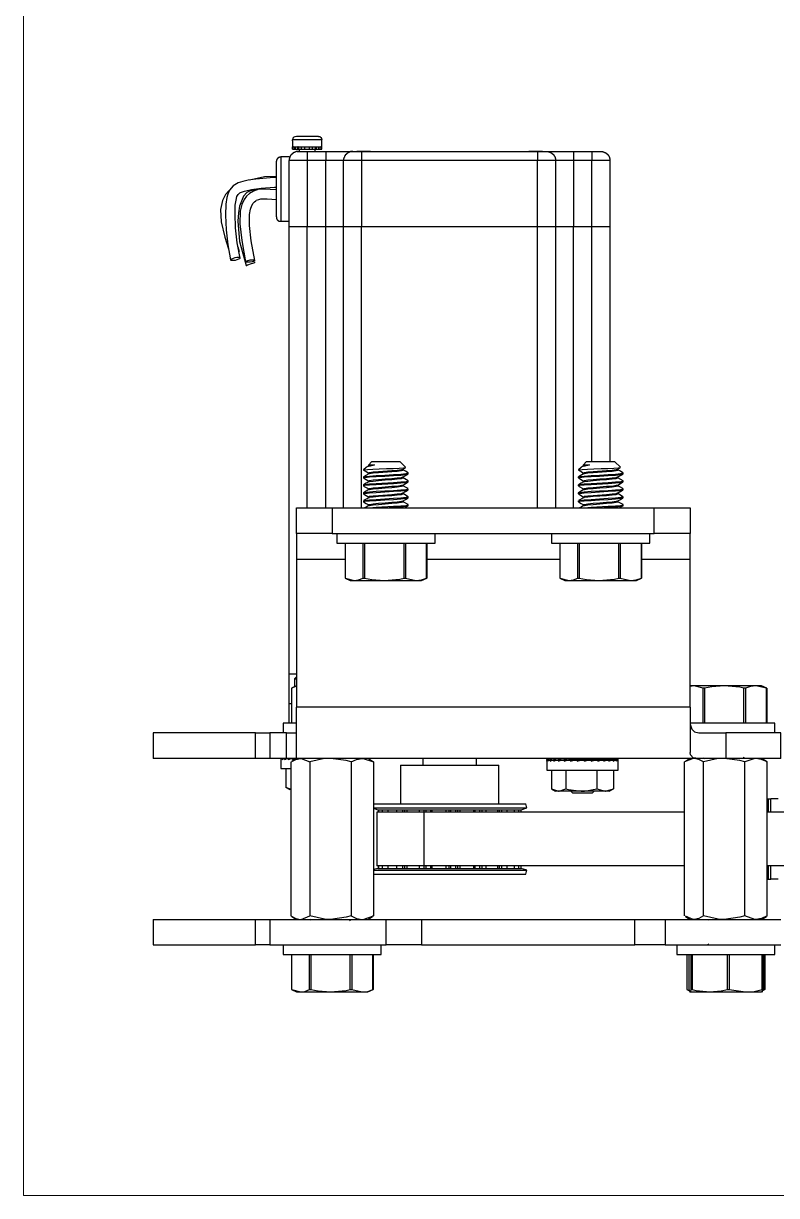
# Model space of a CAD drawing. Header units: inches. Extents: x 0 to 11, y 0.3 to 17.
# Drawn here: x 0.308 to 2.938, y 0.329 to 4.425 of the extents above; entities that cross this region are included whole.
import ezdxf

# ---------------------------------------------------------------- set-up
doc = ezdxf.new("R2010")
doc.units = ezdxf.units.IN
doc.header["$MEASUREMENT"] = 0
doc.layers.add('Layer 1', color=7, linetype='Continuous')

msp = doc.modelspace()

# ---------------------------------------------------------------- linework, layer by layer
at = {"layer": 'Layer 1', "color": 7, "lineweight": 18, "true_color": 0xffffff}
for points in [[(0.3075, 16.6292), (0.3075, 0.3292)], [(0.3075, 0.3292), (10.6075, 0.3292)]]:
    msp.add_lwpolyline(points, dxfattribs=at)
at = {"layer": 'Layer 1', "color": 7, "lineweight": 25, "true_color": 0xffffff}
for points in [[(1.2475, 4.0183), (1.2475, 4.0183), (1.2492, 4.0225), (1.25, 4.025), (1.2525, 4.0283), (1.2567, 4.03), (1.2608, 4.0308)], [(1.3492, 4.0183), (1.2475, 4.0183)], [(1.2475, 4.015), (1.2475, 4.0183)], [(1.2475, 4.015), (1.2475, 3.9933)], [(1.2608, 4.0308), (1.3367, 4.0308), (1.3383, 4.03), (1.3425, 4.0292), (1.3458, 4.0258), (1.3483, 4.0225), (1.3492, 4.0183)], [(1.3492, 4.015), (1.3492, 4.0183)], [(1.3492, 4.015), (1.35, 4.015)], [(1.35, 3.9933), (1.35, 4.015)], [(1.2675, 3.9775), (1.2667, 3.9767), (1.26, 3.9767), (1.26, 3.9758), (1.2575, 3.9758), (1.2567, 3.975), (1.255, 3.975), (1.255, 3.9742), (1.2533, 3.9742), (1.2525, 3.9733), (1.2517, 3.9733), (1.2508, 3.9725), (1.25, 3.9725), (1.25, 3.9717), (1.2492, 3.9717), (1.2483, 3.9708), (1.2475, 3.9708), (1.2475, 3.97), (1.2467, 3.97), (1.2467, 3.9692), (1.2458, 3.9692), (1.2458, 3.9683), (1.245, 3.9683), (1.245, 3.9675), (1.2442, 3.9675), (1.2442, 3.9667), (1.2433, 3.9667), (1.2433, 3.9658), (1.2425, 3.9658), (1.2425, 3.965), (1.2417, 3.965), (1.2417, 3.9642), (1.2408, 3.9633), (1.2408, 3.9625), (1.24, 3.9625), (1.24, 3.9617), (1.2392, 3.9608), (1.2392, 3.96), (1.2383, 3.9592), (1.2383, 3.9575), (1.2375, 3.9575), (1.2375, 3.9558), (1.2367, 3.955), (1.2367, 3.9525), (1.2358, 3.9525), (1.2358, 3.9458)], [(1.2467, 3.985), (1.2467, 3.9933), (1.25, 3.9933)], [(1.2467, 3.985), (1.25, 3.985)], [(1.2658, 3.9775), (1.2625, 3.9775), (1.2525, 3.9742), (1.2483, 3.9717)], [(1.2508, 3.9933), (1.25, 3.9933)], [(1.25, 3.985), (1.25, 3.9933)], [(1.25, 3.985), (1.2558, 3.985)], [(1.2508, 3.9933), (1.2575, 3.9933)], [(1.2558, 3.985), (1.2558, 3.9933)], [(1.2558, 3.985), (1.2575, 3.985)], [(1.2575, 3.985), (1.2575, 3.9933), (1.2658, 3.9933)], [(1.2575, 3.985), (1.2658, 3.985)], [(1.2633, 3.9775), (1.2667, 3.9775)], [(1.2667, 3.9933), (1.2658, 3.9933)], [(1.2658, 3.985), (1.2658, 3.9933)], [(1.2658, 3.985), (1.2692, 3.985)], [(1.2667, 3.9933), (1.28, 3.9933)], [(1.2675, 3.9775), (1.2983, 3.9775)], [(1.2692, 3.985), (1.2692, 3.9933)], [(1.2692, 3.985), (1.2792, 3.985)], [(1.2708, 3.985), (1.2708, 3.9775)], [(1.2792, 3.985), (1.2792, 3.9933), (1.2908, 3.9933)], [(1.2792, 3.985), (1.2908, 3.985)], [(1.2908, 3.985), (1.2908, 3.9933), (1.3067, 3.9933)], [(1.2908, 3.985), (1.3067, 3.985)], [(1.2983, 3.9775), (1.3633, 3.9775)], [(1.2983, 3.9775), (1.2983, 3.9458)], [(1.3067, 3.985), (1.3067, 3.9933), (1.3175, 3.9933)], [(1.3067, 3.985), (1.3175, 3.985)], [(1.3167, 3.9933), (1.3308, 3.9933)], [(1.3175, 3.985), (1.3175, 3.9933)], [(1.3175, 3.985), (1.3275, 3.985)], [(1.3267, 3.9775), (1.3267, 3.985)], [(1.3275, 3.985), (1.3275, 3.9933)], [(1.3275, 3.985), (1.3308, 3.985)], [(1.3308, 3.9933), (1.3308, 3.9942)], [(1.3308, 3.9933), (1.3392, 3.9933)], [(1.3308, 3.985), (1.3308, 3.9933)], [(1.3308, 3.985), (1.3392, 3.985)], [(1.3392, 3.9933), (1.3458, 3.9933)], [(1.3392, 3.985), (1.3392, 3.9933)], [(1.3392, 3.985), (1.3408, 3.985)], [(1.3408, 3.985), (1.3408, 3.9933)], [(1.3408, 3.985), (1.3475, 3.985)], [(1.3475, 3.9933), (1.3458, 3.9933)], [(1.3475, 3.9933), (1.35, 3.9933)], [(1.3475, 3.985), (1.3475, 3.9933)], [(1.3475, 3.985), (1.35, 3.985)], [(1.35, 3.985), (1.35, 3.9933)], [(1.3633, 3.9775), (1.4575, 3.9775)], [(1.3633, 3.9775), (1.3633, 3.9458)], [(1.4575, 3.9775), (1.4567, 3.9767), (1.45, 3.9767), (1.45, 3.9758), (1.4475, 3.9758), (1.4467, 3.975), (1.445, 3.975), (1.445, 3.9742), (1.4433, 3.9742), (1.4425, 3.9733), (1.4417, 3.9733), (1.4408, 3.9725), (1.44, 3.9725), (1.44, 3.9717), (1.4392, 3.9717), (1.4383, 3.9708), (1.4375, 3.9708), (1.4375, 3.97), (1.4367, 3.97), (1.4367, 3.9692), (1.4358, 3.9692), (1.4358, 3.9683), (1.435, 3.9683), (1.435, 3.9675), (1.4342, 3.9675), (1.4342, 3.9667), (1.4333, 3.9667), (1.4333, 3.9658), (1.4325, 3.9658), (1.4325, 3.965), (1.4317, 3.965), (1.4317, 3.9642), (1.4308, 3.9633), (1.4308, 3.9625), (1.43, 3.9625), (1.43, 3.9617), (1.4292, 3.9608), (1.4292, 3.96), (1.4283, 3.9592), (1.4283, 3.9575), (1.4275, 3.9575), (1.4275, 3.9558), (1.4267, 3.955), (1.4267, 3.9525), (1.4258, 3.9525), (1.4258, 3.9458)], [(1.4575, 3.9775), (1.4717, 3.9775)], [(1.5192, 3.9775), (1.4717, 3.9775)], [(1.4717, 3.9775), (1.4825, 3.9775), (1.4883, 3.9767)], [(1.4883, 3.9767), (1.5008, 3.9767), (1.5125, 3.9775), (2.0725, 3.9775), (2.0842, 3.9767), (2.1033, 3.9767), (2.1033, 3.9458)], [(1.4883, 3.9767), (1.4883, 3.9458)], [(2.12, 3.9775), (2.0725, 3.9775)], [(2.1033, 3.9767), (2.115, 3.9775), (2.135, 3.9775), (2.135, 3.9767), (2.1417, 3.9767), (2.1417, 3.9758), (2.1442, 3.9758), (2.145, 3.975), (2.1467, 3.975), (2.1467, 3.9742), (2.1483, 3.9742), (2.1492, 3.9733), (2.15, 3.9733), (2.1508, 3.9725), (2.1517, 3.9725), (2.1517, 3.9717), (2.1525, 3.9717), (2.1533, 3.9708), (2.1542, 3.9708), (2.1542, 3.97), (2.155, 3.97), (2.155, 3.9692), (2.1558, 3.9692), (2.1558, 3.9683), (2.1567, 3.9683), (2.1567, 3.9675), (2.1575, 3.9675), (2.1575, 3.9667), (2.1583, 3.9667), (2.1583, 3.9658), (2.1592, 3.9658), (2.1592, 3.965), (2.16, 3.965), (2.16, 3.9642), (2.1608, 3.9633), (2.1608, 3.9625), (2.1617, 3.9625), (2.1617, 3.9617), (2.1625, 3.9608), (2.1625, 3.96), (2.1633, 3.9592), (2.1633, 3.9575), (2.1642, 3.9575), (2.1642, 3.9558), (2.165, 3.955), (2.165, 3.9525), (2.1658, 3.9525), (2.1658, 3.9458), (2.1667, 3.9458)], [(2.135, 3.9775), (2.2283, 3.9775)], [(2.2283, 3.9775), (2.2933, 3.9775)], [(2.2933, 3.9775), (2.2933, 3.9458), (2.2283, 3.9458)], [(2.2283, 3.9775), (2.2283, 3.9458)], [(2.2933, 3.9775), (2.325, 3.9775)], [(2.325, 3.9775), (2.325, 3.9767), (2.3317, 3.9767), (2.3317, 3.9758), (2.3342, 3.9758), (2.335, 3.975), (2.3367, 3.975), (2.3367, 3.9742), (2.3383, 3.9742), (2.3392, 3.9733), (2.34, 3.9733), (2.3408, 3.9725), (2.3417, 3.9725), (2.3417, 3.9717), (2.3425, 3.9717), (2.3433, 3.9708), (2.3442, 3.9708), (2.3442, 3.97), (2.345, 3.97), (2.345, 3.9692), (2.3458, 3.9692), (2.3458, 3.9683), (2.3467, 3.9683), (2.3467, 3.9675), (2.3475, 3.9675), (2.3475, 3.9667), (2.3483, 3.9667), (2.3483, 3.9658), (2.3492, 3.9658), (2.3492, 3.965), (2.35, 3.965), (2.35, 3.9642), (2.3508, 3.9633), (2.3508, 3.9625), (2.3517, 3.9625), (2.3517, 3.9617), (2.3525, 3.9608), (2.3525, 3.96), (2.3533, 3.9592), (2.3533, 3.9575), (2.3542, 3.9575), (2.3542, 3.9558), (2.355, 3.955), (2.355, 3.9525), (2.3558, 3.9525), (2.3558, 3.9458), (2.3567, 3.9458)], [(1.1908, 3.7492), (1.1908, 3.9433)], [(1.2067, 3.9583), (1.2058, 3.9575), (1.2017, 3.9575), (1.2008, 3.9567), (1.1992, 3.9567), (1.1992, 3.9558), (1.1983, 3.9558), (1.1975, 3.955), (1.1967, 3.955), (1.1967, 3.9542), (1.1958, 3.9542), (1.1958, 3.9533), (1.195, 3.9533), (1.195, 3.9525), (1.1942, 3.9525), (1.1942, 3.9517), (1.1933, 3.9508), (1.1933, 3.95), (1.1925, 3.95), (1.1925, 3.9483), (1.1917, 3.9475), (1.1917, 3.9433)], [(1.2358, 3.9583), (1.2067, 3.9583)], [(1.2067, 3.9583), (1.2067, 3.7333)], [(1.2983, 3.9458), (1.2358, 3.9458)], [(1.2358, 3.715), (1.2358, 3.9458)], [(1.3633, 3.9458), (1.2983, 3.9458)], [(1.2983, 3.9458), (1.2983, 3.715)], [(1.4258, 3.9458), (1.3633, 3.9458)], [(1.3633, 3.715), (1.3633, 3.9458)], [(1.4258, 3.715), (1.4258, 3.9458)], [(1.4883, 3.9458), (1.4258, 3.9458)], [(2.1033, 3.9458), (1.4883, 3.9458)], [(1.4883, 3.9458), (1.4883, 3.715)], [(2.1658, 3.9458), (2.1033, 3.9458)], [(2.1033, 3.715), (2.1033, 3.9458)], [(2.1658, 3.9458), (2.1658, 3.715)], [(2.2283, 3.9458), (2.1658, 3.9458)], [(2.2283, 3.9458), (2.2283, 3.715)], [(2.3558, 3.9458), (2.2933, 3.9458)], [(2.2933, 3.715), (2.2933, 3.9458)], [(2.3558, 3.9458), (2.3558, 3.715)], [(1.1908, 3.8858), (1.1692, 3.885), (1.1192, 3.8808), (1.0925, 3.8767), (1.0733, 3.8725), (1.0575, 3.8675), (1.04, 3.8575), (1.0267, 3.8425), (1.0208, 3.8283), (1.0175, 3.8167), (1.0142, 3.7933), (1.0133, 3.7542), (1.0158, 3.7033), (1.0217, 3.6508), (1.0308, 3.5983)], [(1.0642, 3.605), (1.0542, 3.6583), (1.0483, 3.71), (1.0467, 3.76), (1.0475, 3.7892), (1.05, 3.8075), (1.0533, 3.82), (1.0575, 3.8275), (1.0633, 3.8333), (1.0658, 3.8342), (1.08, 3.8392), (1.1042, 3.845), (1.1383, 3.8492), (1.1842, 3.8525), (1.1908, 3.8525)], [(1.1908, 3.89), (1.1492, 3.8883), (1.0967, 3.8767)], [(1.0267, 3.8425), (1.0233, 3.8392), (1.0133, 3.8275), (1.0025, 3.8058), (0.9958, 3.7742), (0.9983, 3.7317), (1.0108, 3.6775), (1.0242, 3.6367)], [(1.125, 3.8433), (1.1075, 3.8417), (1.0975, 3.8392), (1.0883, 3.8342), (1.0758, 3.8217), (1.0617, 3.7858), (1.0583, 3.7633), (1.0558, 3.7342), (1.0617, 3.6625), (1.085, 3.5792)], [(1.1908, 3.8433), (1.1692, 3.8442), (1.145, 3.8458), (1.1267, 3.8442), (1.1108, 3.8383), (1.0967, 3.83), (1.0867, 3.8208), (1.0783, 3.8092), (1.0708, 3.7917), (1.065, 3.7683), (1.0633, 3.7242), (1.07, 3.6658), (1.0825, 3.5917)], [(1.1158, 3.5967), (1.1033, 3.665), (1.0975, 3.7192), (1.0975, 3.7567), (1.1008, 3.7758), (1.105, 3.7883), (1.11, 3.7967), (1.1142, 3.8017), (1.1192, 3.805), (1.1208, 3.8067), (1.125, 3.8083), (1.13, 3.81), (1.1367, 3.8117), (1.1592, 3.8117), (1.1908, 3.8092)], [(1.1908, 3.7492), (1.1908, 3.7442), (1.1917, 3.7433), (1.1917, 3.7417), (1.1925, 3.7417), (1.1925, 3.74), (1.1933, 3.74), (1.1933, 3.7392), (1.1942, 3.7392), (1.1942, 3.7383), (1.195, 3.7383), (1.195, 3.7375), (1.1958, 3.7375), (1.1958, 3.7367), (1.1967, 3.7367), (1.1967, 3.7358), (1.1975, 3.7358), (1.1975, 3.735), (1.1992, 3.735), (1.1992, 3.7342), (1.2008, 3.7342), (1.2017, 3.7333), (1.2067, 3.7333)], [(1.2067, 3.7333), (1.2358, 3.7333)], [(1.2358, 2.1525), (1.2358, 3.715), (1.2983, 3.715)], [(1.2983, 2.7317), (1.2983, 3.715)], [(1.2983, 3.715), (1.3633, 3.715)], [(1.3633, 2.7317), (1.3633, 3.715)], [(1.3633, 3.715), (1.4258, 3.715)], [(1.4258, 2.7317), (1.4258, 3.715), (1.4883, 3.715)], [(1.4883, 2.7317), (1.4883, 3.715)], [(1.4883, 3.715), (2.1033, 3.715)], [(2.1033, 2.7317), (2.1033, 3.715)], [(2.1033, 3.715), (2.1667, 3.715)], [(2.1667, 2.7317), (2.1667, 3.715)], [(2.1667, 3.715), (2.2283, 3.715)], [(2.2283, 2.7317), (2.2283, 3.715)], [(2.2283, 3.715), (2.2933, 3.715)], [(2.2933, 2.8925), (2.2933, 3.715)], [(2.2933, 3.715), (2.3567, 3.715)], [(2.3567, 2.8925), (2.3567, 3.715)], [(1.0475, 3.6067), (1.0533, 3.6075), (1.0592, 3.6075), (1.0625, 3.6067), (1.0642, 3.605), (1.0625, 3.6025), (1.0592, 3.6008), (1.0533, 3.5983), (1.0475, 3.5967), (1.0408, 3.5958), (1.0358, 3.5958), (1.0325, 3.5967), (1.0308, 3.5983), (1.0325, 3.6008), (1.0408, 3.605), (1.0475, 3.6067)], [(1.0625, 3.6267), (1.0575, 3.6425)], [(1.0992, 3.5983), (1.1108, 3.5983), (1.115, 3.5975), (1.1158, 3.5967), (1.115, 3.595), (1.1108, 3.5933), (1.1058, 3.5917), (1.0992, 3.5908), (1.0933, 3.59), (1.0875, 3.59), (1.0842, 3.5908), (1.0825, 3.5917), (1.0842, 3.5933), (1.0875, 3.595), (1.0992, 3.5983)], [(1.085, 3.5792), (1.0867, 3.5792), (1.09, 3.5808), (1.095, 3.5825), (1.1008, 3.585), (1.1125, 3.5883), (1.1158, 3.59), (1.1167, 3.59)], [(1.505, 2.8733), (1.4958, 2.865)], [(1.4958, 2.8642), (1.4983, 2.865), (1.5092, 2.8658), (1.5275, 2.8667), (1.55, 2.8683), (1.575, 2.8692), (1.5992, 2.87), (1.62, 2.8708), (1.635, 2.8717), (1.6417, 2.8725), (1.6417, 2.8733)], [(1.515, 2.8792), (1.5167, 2.88), (1.5292, 2.8817), (1.5342, 2.8825), (1.5183, 2.8783), (1.5075, 2.875), (1.505, 2.8733)], [(1.5142, 2.8792), (1.5067, 2.875)], [(1.5233, 2.8925), (1.5133, 2.8825)], [(1.5133, 2.8825), (1.5133, 2.8783)], [(1.5142, 2.8817), (1.5133, 2.8825), (1.5342, 2.8825)], [(1.5142, 2.8542), (1.5167, 2.8558), (1.5292, 2.8575), (1.5475, 2.8592), (1.5942, 2.8625), (1.6133, 2.8642), (1.6283, 2.8658), (1.6325, 2.8675)], [(1.5708, 2.8925), (1.5233, 2.8925)], [(1.6233, 2.8925), (1.5708, 2.8925)], [(1.6425, 2.8742), (1.6233, 2.8925)], [(1.6333, 2.8675), (1.6417, 2.8725)], [(1.6333, 2.8642), (1.6333, 2.8675)], [(2.255, 2.8733), (2.2458, 2.865)], [(2.2458, 2.8642), (2.2483, 2.865), (2.2592, 2.8658), (2.2775, 2.8667), (2.3, 2.8683), (2.325, 2.8692), (2.3492, 2.87), (2.37, 2.8708), (2.385, 2.8717), (2.3917, 2.8725), (2.3917, 2.8733)], [(2.265, 2.8792), (2.2667, 2.88), (2.2792, 2.8817), (2.2842, 2.8825), (2.2683, 2.8783), (2.2575, 2.875), (2.255, 2.8733)], [(2.2642, 2.8792), (2.2567, 2.875)], [(2.2733, 2.8925), (2.2633, 2.8825)], [(2.2633, 2.8825), (2.2633, 2.8783)], [(2.2633, 2.8825), (2.2842, 2.8825)], [(2.2642, 2.8817), (2.2633, 2.8825)], [(2.2642, 2.8542), (2.2667, 2.8558), (2.2792, 2.8575), (2.2975, 2.8592), (2.3442, 2.8625), (2.3633, 2.8642), (2.3783, 2.8658), (2.3825, 2.8675)], [(2.3208, 2.8925), (2.2733, 2.8925)], [(2.3733, 2.8925), (2.3208, 2.8925)], [(2.3925, 2.8742), (2.3733, 2.8925)], [(2.3833, 2.8675), (2.3917, 2.8725)], [(2.3833, 2.8642), (2.3833, 2.8675)], [(1.495, 2.84), (1.495, 2.8367)], [(1.4958, 2.8642), (1.505, 2.8592), (1.5142, 2.8533)], [(1.5142, 2.8508), (1.4958, 2.8408)], [(1.4958, 2.8367), (1.5, 2.8383), (1.5158, 2.84), (1.54, 2.8417), (1.57, 2.8433), (1.6, 2.845), (1.6258, 2.8467), (1.6442, 2.8492), (1.6517, 2.8508), (1.6508, 2.8508)], [(1.4958, 2.8367), (1.505, 2.8308), (1.5142, 2.8258)], [(1.4975, 2.8408), (1.5, 2.8417), (1.5158, 2.8433), (1.54, 2.845), (1.57, 2.8467), (1.6, 2.8492), (1.6258, 2.85), (1.6442, 2.8525), (1.6517, 2.8542), (1.6508, 2.8542)], [(1.4975, 2.8133), (1.5, 2.8142), (1.5158, 2.8158), (1.54, 2.8175), (1.6, 2.8208), (1.6258, 2.8225), (1.6442, 2.8242), (1.6517, 2.8258), (1.6508, 2.8267)], [(1.5133, 2.8542), (1.5133, 2.8508)], [(1.5133, 2.8267), (1.5133, 2.8233)], [(1.5142, 2.8267), (1.5167, 2.8275), (1.5292, 2.83), (1.5475, 2.8317), (1.5708, 2.8333), (1.5942, 2.835), (1.6133, 2.8367), (1.6283, 2.8383), (1.6325, 2.84)], [(1.515, 2.8508), (1.5167, 2.8525), (1.5292, 2.8542), (1.5475, 2.8558), (1.5942, 2.8592), (1.6133, 2.8608), (1.6283, 2.8625), (1.6333, 2.8642)], [(1.515, 2.8233), (1.5167, 2.8242), (1.5292, 2.8258), (1.5475, 2.8275), (1.5708, 2.83), (1.5942, 2.8317), (1.6133, 2.8333), (1.6283, 2.835), (1.6333, 2.8367)], [(1.6508, 2.8542), (1.6425, 2.86), (1.6333, 2.865)], [(1.6333, 2.84), (1.6517, 2.85)], [(1.6333, 2.8367), (1.6333, 2.84)], [(1.6517, 2.8267), (1.6333, 2.8367)], [(1.6517, 2.8508), (1.6517, 2.8542)], [(1.6517, 2.8225), (1.6517, 2.8267)], [(2.245, 2.84), (2.245, 2.8367)], [(2.2458, 2.8642), (2.255, 2.8592), (2.2642, 2.8533)], [(2.2642, 2.8508), (2.2458, 2.8408)], [(2.2458, 2.8367), (2.25, 2.8383), (2.2658, 2.84), (2.29, 2.8417), (2.32, 2.8433), (2.35, 2.845), (2.3758, 2.8467), (2.3942, 2.8492), (2.4017, 2.8508), (2.4008, 2.8508)], [(2.2458, 2.8367), (2.255, 2.8308), (2.2642, 2.8258)], [(2.2475, 2.8408), (2.25, 2.8417), (2.2658, 2.8433), (2.29, 2.845), (2.32, 2.8467), (2.35, 2.8492), (2.3758, 2.85), (2.3942, 2.8525), (2.4017, 2.8542), (2.4008, 2.8542)], [(2.2475, 2.8133), (2.25, 2.8142), (2.2658, 2.8158), (2.29, 2.8175), (2.35, 2.8208), (2.3758, 2.8225), (2.3942, 2.8242), (2.4017, 2.8258), (2.4008, 2.8267)], [(2.2633, 2.8542), (2.2633, 2.8508)], [(2.2633, 2.8267), (2.2633, 2.8233)], [(2.2642, 2.8267), (2.2667, 2.8275), (2.2792, 2.83), (2.2975, 2.8317), (2.3208, 2.8333), (2.3442, 2.835), (2.3633, 2.8367), (2.3783, 2.8383), (2.3825, 2.84)], [(2.265, 2.8508), (2.2667, 2.8525), (2.2792, 2.8542), (2.2975, 2.8558), (2.3442, 2.8592), (2.3633, 2.8608), (2.3783, 2.8625), (2.3833, 2.8642)], [(2.265, 2.8233), (2.2667, 2.8242), (2.2792, 2.8258), (2.2975, 2.8275), (2.3208, 2.83), (2.3442, 2.8317), (2.3633, 2.8333), (2.3783, 2.835), (2.3833, 2.8367)], [(2.4008, 2.8542), (2.3925, 2.86), (2.3833, 2.865)], [(2.3833, 2.84), (2.4017, 2.85)], [(2.3833, 2.8367), (2.3833, 2.84)], [(2.4017, 2.8267), (2.3833, 2.8367)], [(2.4017, 2.8508), (2.4017, 2.8542)], [(2.4017, 2.8225), (2.4017, 2.8267)], [(1.495, 2.8125), (1.495, 2.8092)], [(1.495, 2.785), (1.495, 2.7808)], [(1.5142, 2.8233), (1.505, 2.8183), (1.4958, 2.8125)], [(1.4958, 2.8092), (1.5, 2.8108), (1.5158, 2.8125), (1.54, 2.8142), (1.6, 2.8175), (1.6258, 2.8192), (1.6442, 2.8208), (1.6517, 2.8225), (1.6508, 2.8225)], [(1.4958, 2.8083), (1.5142, 2.7983)], [(1.5142, 2.7958), (1.505, 2.79), (1.4958, 2.785)], [(1.4958, 2.7808), (1.5, 2.7825), (1.5158, 2.7842), (1.54, 2.7858), (1.57, 2.7883), (1.6, 2.79), (1.6258, 2.7917), (1.6442, 2.7933), (1.6517, 2.795), (1.6508, 2.795)], [(1.4967, 2.785), (1.5, 2.7858), (1.5158, 2.7883), (1.54, 2.79), (1.57, 2.7917), (1.6, 2.7933), (1.6258, 2.795), (1.6442, 2.7967), (1.6517, 2.7983), (1.6508, 2.7983)], [(1.5133, 2.7983), (1.5133, 2.795)], [(1.5142, 2.7983), (1.5167, 2.8), (1.5292, 2.8017), (1.5475, 2.8033), (1.5708, 2.805), (1.5942, 2.8075), (1.6133, 2.8083), (1.6283, 2.8108), (1.6325, 2.8117)], [(1.515, 2.7958), (1.5167, 2.7967), (1.5292, 2.7983), (1.5475, 2.8), (1.5708, 2.8017), (1.5942, 2.8033), (1.6133, 2.805), (1.6283, 2.8075), (1.6333, 2.8092)], [(1.6333, 2.8117), (1.6425, 2.8175), (1.6508, 2.8225)], [(1.6333, 2.8092), (1.6333, 2.8125)], [(1.6508, 2.7992), (1.6425, 2.8042), (1.6333, 2.8092)], [(1.6333, 2.7842), (1.6425, 2.7892), (1.6508, 2.795)], [(1.6517, 2.795), (1.6517, 2.7983)], [(2.245, 2.8125), (2.245, 2.8092)], [(2.245, 2.785), (2.245, 2.7808)], [(2.2642, 2.8233), (2.255, 2.8183), (2.2458, 2.8125)], [(2.2458, 2.8092), (2.25, 2.8108), (2.2658, 2.8125), (2.29, 2.8142), (2.35, 2.8175), (2.3758, 2.8192), (2.3942, 2.8208), (2.4017, 2.8225), (2.4008, 2.8225)], [(2.2458, 2.8083), (2.2642, 2.7983)], [(2.2642, 2.7958), (2.255, 2.79), (2.2458, 2.785)], [(2.2458, 2.7808), (2.25, 2.7825), (2.2658, 2.7842), (2.29, 2.7858), (2.32, 2.7883), (2.35, 2.79), (2.3758, 2.7917), (2.3942, 2.7933), (2.4017, 2.795), (2.4008, 2.795)], [(2.2467, 2.785), (2.25, 2.7858), (2.2658, 2.7883), (2.29, 2.79), (2.32, 2.7917), (2.35, 2.7933), (2.3758, 2.795), (2.3942, 2.7967), (2.4017, 2.7983), (2.4008, 2.7983)], [(2.2633, 2.7983), (2.2633, 2.795)], [(2.2642, 2.7983), (2.2667, 2.8), (2.2792, 2.8017), (2.2975, 2.8033), (2.3208, 2.805), (2.3442, 2.8075), (2.3633, 2.8083), (2.3783, 2.8108), (2.3825, 2.8117)], [(2.265, 2.7958), (2.2667, 2.7967), (2.2792, 2.7983), (2.2975, 2.8), (2.3208, 2.8017), (2.3442, 2.8033), (2.3633, 2.805), (2.3783, 2.8075), (2.3833, 2.8092)], [(2.3833, 2.8117), (2.3925, 2.8175), (2.4008, 2.8225)], [(2.3833, 2.8092), (2.3833, 2.8125)], [(2.4008, 2.7992), (2.3925, 2.8042), (2.3833, 2.8092)], [(2.3833, 2.7842), (2.3925, 2.7892), (2.4008, 2.795)], [(2.4017, 2.795), (2.4017, 2.7983)], [(1.495, 2.7567), (1.495, 2.7533)], [(1.4958, 2.7808), (1.505, 2.7758), (1.5142, 2.77)], [(1.5142, 2.7675), (1.4958, 2.7575)], [(1.4958, 2.7533), (1.5, 2.755), (1.5158, 2.7567), (1.54, 2.7583), (1.57, 2.76), (1.6, 2.7617), (1.6258, 2.7633), (1.6442, 2.7658), (1.6517, 2.7675), (1.6508, 2.7675)], [(1.4958, 2.7533), (1.505, 2.7475), (1.5142, 2.7425)], [(1.4975, 2.7575), (1.5, 2.7583), (1.5158, 2.76), (1.54, 2.7617), (1.57, 2.7633), (1.6, 2.7658), (1.6258, 2.7667), (1.6442, 2.7692), (1.6517, 2.7708), (1.6508, 2.7708)], [(1.5133, 2.7708), (1.5133, 2.7675)], [(1.5142, 2.7708), (1.5167, 2.7725), (1.5292, 2.7742), (1.5475, 2.7758), (1.5942, 2.7792), (1.6133, 2.7808), (1.6283, 2.7825), (1.6325, 2.7842)], [(1.5142, 2.7433), (1.5167, 2.7442), (1.5292, 2.7467), (1.5475, 2.7483), (1.5708, 2.75), (1.5942, 2.7517), (1.6133, 2.7533), (1.6283, 2.755), (1.6325, 2.7567)], [(1.515, 2.7675), (1.5167, 2.7692), (1.5292, 2.7708), (1.5475, 2.7725), (1.5942, 2.7758), (1.6133, 2.7775), (1.6283, 2.7792), (1.6333, 2.7808)], [(1.515, 2.74), (1.5167, 2.7408), (1.5292, 2.7425), (1.5475, 2.7442), (1.5708, 2.7467), (1.5942, 2.7483), (1.6133, 2.75), (1.6283, 2.7517), (1.6333, 2.7533)], [(1.6333, 2.7808), (1.6333, 2.7842)], [(1.6508, 2.7708), (1.6425, 2.7767), (1.6333, 2.7817)], [(1.6333, 2.7567), (1.6425, 2.7617), (1.6508, 2.7667)], [(1.6333, 2.7533), (1.6333, 2.7567)], [(1.6517, 2.7433), (1.6333, 2.7533)], [(1.6517, 2.7675), (1.6517, 2.7708)], [(2.245, 2.7567), (2.245, 2.7533)], [(2.2458, 2.7808), (2.255, 2.7758), (2.2642, 2.77)], [(2.2642, 2.7675), (2.2458, 2.7575)], [(2.2458, 2.7533), (2.25, 2.755), (2.2658, 2.7567), (2.29, 2.7583), (2.32, 2.76), (2.35, 2.7617), (2.3758, 2.7633), (2.3942, 2.7658), (2.4017, 2.7675), (2.4008, 2.7675)], [(2.2458, 2.7533), (2.255, 2.7475), (2.2642, 2.7425)], [(2.2475, 2.7575), (2.25, 2.7583), (2.2658, 2.76), (2.29, 2.7617), (2.32, 2.7633), (2.35, 2.7658), (2.3758, 2.7667), (2.3942, 2.7692), (2.4017, 2.7708), (2.4008, 2.7708)], [(2.2633, 2.7708), (2.2633, 2.7675)], [(2.2642, 2.7708), (2.2667, 2.7725), (2.2792, 2.7742), (2.2975, 2.7758), (2.3442, 2.7792), (2.3633, 2.7808), (2.3783, 2.7825), (2.3825, 2.7842)], [(2.2642, 2.7433), (2.2667, 2.7442), (2.2792, 2.7467), (2.2975, 2.7483), (2.3208, 2.75), (2.3442, 2.7517), (2.3633, 2.7533), (2.3783, 2.755), (2.3825, 2.7567)], [(2.265, 2.7675), (2.2667, 2.7692), (2.2792, 2.7708), (2.2975, 2.7725), (2.3442, 2.7758), (2.3633, 2.7775), (2.3783, 2.7792), (2.3833, 2.7808)], [(2.265, 2.74), (2.2667, 2.7408), (2.2792, 2.7425), (2.2975, 2.7442), (2.3208, 2.7467), (2.3442, 2.7483), (2.3633, 2.75), (2.3783, 2.7517), (2.3833, 2.7533)], [(2.3833, 2.7808), (2.3833, 2.7842)], [(2.4008, 2.7708), (2.3925, 2.7767), (2.3833, 2.7817)], [(2.3833, 2.7567), (2.3925, 2.7617), (2.4008, 2.7667)], [(2.3833, 2.7533), (2.3833, 2.7567)], [(2.4017, 2.7433), (2.3833, 2.7533)], [(2.4017, 2.7675), (2.4017, 2.7708)], [(1.2608, 2.6425), (1.2608, 2.7317), (1.3858, 2.7317)], [(1.3858, 2.7317), (2.5108, 2.7317)], [(1.3858, 2.7317), (1.3858, 2.6425)], [(1.5142, 2.74), (1.505, 2.735), (1.4992, 2.7317)], [(1.5083, 2.7317), (1.5158, 2.7325), (1.54, 2.7342), (1.6, 2.7375), (1.6258, 2.7392), (1.6442, 2.7408), (1.6517, 2.7425), (1.6508, 2.7433)], [(1.5133, 2.7433), (1.5133, 2.74)], [(1.5567, 2.7317), (1.57, 2.7325), (1.6, 2.7342), (1.6258, 2.7358), (1.6442, 2.7375), (1.6517, 2.7392), (1.6508, 2.7392)], [(1.6383, 2.7317), (1.6508, 2.7392)], [(1.6517, 2.7392), (1.6517, 2.7433)], [(2.2642, 2.74), (2.255, 2.735), (2.2492, 2.7317)], [(2.2583, 2.7317), (2.2658, 2.7325), (2.29, 2.7342), (2.35, 2.7375), (2.3758, 2.7392), (2.3942, 2.7408), (2.4017, 2.7425), (2.4008, 2.7433)], [(2.2633, 2.7433), (2.2633, 2.74)], [(2.3067, 2.7317), (2.32, 2.7325), (2.35, 2.7342), (2.3758, 2.7358), (2.3942, 2.7375), (2.4017, 2.7392), (2.4008, 2.7392)], [(2.3883, 2.7317), (2.4008, 2.7392)], [(2.4017, 2.7392), (2.4017, 2.7433)], [(2.5108, 2.7317), (2.6358, 2.7317)], [(2.5108, 2.6425), (2.5108, 2.7317)], [(2.6358, 2.7317), (2.6358, 2.6425)], [(1.3858, 2.6425), (1.2608, 2.6425), (1.2608, 2.5525)], [(1.3858, 2.6425), (2.5108, 2.6425)], [(1.4017, 2.6425), (1.4017, 2.6092)], [(1.745, 2.6092), (1.745, 2.6425)], [(2.1517, 2.6425), (2.1517, 2.6092)], [(2.495, 2.6092), (2.495, 2.6425)], [(2.6358, 2.6425), (2.5108, 2.6425)], [(2.6358, 2.5525), (2.6358, 2.6425)], [(1.4017, 2.6092), (1.745, 2.6092)], [(1.4308, 2.6092), (1.4308, 2.4867)], [(1.4942, 2.4867), (1.4942, 2.6092)], [(1.4983, 2.6092), (1.4983, 2.4867)], [(1.6367, 2.4867), (1.6367, 2.6092)], [(1.6417, 2.6092), (1.6417, 2.4867)], [(1.7158, 2.4867), (1.7158, 2.6092)], [(1.7167, 2.6092), (1.7167, 2.4867)], [(2.1517, 2.6092), (2.495, 2.6092)], [(2.1808, 2.6092), (2.1808, 2.4867)], [(2.2442, 2.4867), (2.2442, 2.6092)], [(2.2483, 2.6092), (2.2483, 2.4867)], [(2.3867, 2.4867), (2.3867, 2.6092)], [(2.3917, 2.6092), (2.3917, 2.4867)], [(2.4658, 2.4867), (2.4658, 2.6092)], [(2.4667, 2.6092), (2.4667, 2.4867)], [(1.2608, 2.5525), (1.4308, 2.5525)], [(1.2608, 2.5525), (1.2608, 2.0358)], [(1.7167, 2.5525), (2.1808, 2.5525)], [(2.4667, 2.5525), (2.6358, 2.5525)], [(2.6358, 2.0358), (2.6358, 2.5525)], [(1.4308, 2.4867), (1.4483, 2.4783)], [(1.4308, 2.4867), (1.4625, 2.4783)], [(1.4483, 2.4783), (1.4625, 2.4783)], [(1.4625, 2.4783), (1.4783, 2.48), (1.4942, 2.4867), (1.4983, 2.4867)], [(1.4625, 2.4783), (1.5675, 2.4783)], [(1.4983, 2.4867), (1.5242, 2.4817), (1.5675, 2.4783)], [(1.5675, 2.4783), (1.6217, 2.4833), (1.6367, 2.4867), (1.6417, 2.4867)], [(1.5675, 2.4783), (1.6783, 2.4783)], [(1.6417, 2.4867), (1.6783, 2.4783)], [(1.6783, 2.4783), (1.6975, 2.48), (1.7158, 2.4867)], [(1.6783, 2.4783), (1.6983, 2.4783)], [(1.6983, 2.4783), (1.7167, 2.4867)], [(1.7158, 2.4867), (1.7167, 2.4867), (1.7142, 2.4858)], [(2.1808, 2.4867), (2.1983, 2.4783)], [(2.1808, 2.4867), (2.2125, 2.4783)], [(2.1983, 2.4783), (2.2125, 2.4783)], [(2.2125, 2.4783), (2.2283, 2.48), (2.2442, 2.4867), (2.2483, 2.4867)], [(2.2125, 2.4783), (2.3175, 2.4783)], [(2.2483, 2.4867), (2.2742, 2.4817), (2.3175, 2.4783)], [(2.3175, 2.4783), (2.3717, 2.4833), (2.3867, 2.4867), (2.3917, 2.4867)], [(2.3175, 2.4783), (2.4283, 2.4783)], [(2.3917, 2.4867), (2.4283, 2.4783)], [(2.4283, 2.4783), (2.4475, 2.48), (2.4658, 2.4867)], [(2.4283, 2.4783), (2.4483, 2.4783)], [(2.4483, 2.4783), (2.4667, 2.4867)], [(2.4658, 2.4867), (2.4667, 2.4867), (2.4642, 2.4858)], [(1.2358, 2.1525), (1.2608, 2.1525)], [(1.2358, 2.0483), (1.2358, 2.1525)], [(1.2608, 2.1417), (1.2542, 2.1342), (1.2542, 2.1067)], [(1.2542, 2.1342), (1.2608, 2.1342)], [(1.2608, 2.11), (1.2433, 2.1017)], [(1.2608, 2.1083), (1.2592, 2.1083), (1.2433, 2.1017)], [(1.2433, 2.1017), (1.2433, 1.9792)], [(2.65, 2.11), (2.6358, 2.1083)], [(2.65, 2.11), (2.6358, 2.11)], [(2.755, 2.11), (2.65, 2.11)], [(2.6817, 2.1017), (2.65, 2.11)], [(2.6817, 1.9792), (2.6817, 2.1017)], [(2.6858, 2.1017), (2.6817, 2.1017)], [(2.755, 2.11), (2.7117, 2.1067), (2.6858, 2.1017)], [(2.6858, 2.1017), (2.6858, 1.9792)], [(2.8658, 2.11), (2.755, 2.11)], [(2.8242, 2.1017), (2.8092, 2.105), (2.755, 2.11)], [(2.8658, 2.11), (2.8475, 2.1083), (2.8292, 2.1017), (2.8242, 2.1017)], [(2.8242, 1.9792), (2.8242, 2.1017)], [(2.8292, 2.1017), (2.8292, 1.9792)], [(2.8858, 2.11), (2.8658, 2.11)], [(2.9033, 2.1017), (2.8658, 2.11)], [(2.9042, 2.1017), (2.8858, 2.11)], [(2.9017, 2.1025), (2.9042, 2.1017), (2.9033, 2.1017)], [(2.9033, 1.9792), (2.9033, 2.1017)], [(2.9042, 2.1017), (2.9042, 1.9792)], [(1.2358, 1.9792), (1.2358, 2.0483), (1.2433, 2.0483)], [(1.2608, 1.8567), (1.2608, 2.0358)], [(2.6358, 2.0358), (1.2608, 2.0358)], [(2.6358, 2.0358), (2.6358, 1.8767)], [(1.2142, 1.9792), (1.2142, 1.9458)], [(1.2608, 1.9792), (1.2142, 1.9792)], [(2.6358, 1.9992), (2.6367, 1.9758), (2.6417, 1.9583), (2.6517, 1.9492), (2.6667, 1.9458), (2.7608, 1.9458), (2.7608, 1.8567), (2.6667, 1.8567)], [(2.7525, 1.9792), (2.6358, 1.9792)], [(2.9325, 1.9792), (2.7525, 1.9792)], [(2.9325, 1.9458), (2.9325, 1.9792)], [(0.7608, 1.9458), (0.7608, 1.8567)], [(1.1175, 1.9458), (0.7608, 1.9458)], [(1.1175, 1.8567), (1.1175, 1.9458), (1.1675, 1.9458)], [(1.1675, 1.9458), (1.1675, 1.8567)], [(1.2267, 1.9458), (1.1675, 1.9458)], [(1.2267, 1.8567), (1.2267, 1.9458), (1.2608, 1.9458)], [(2.9533, 1.8567), (2.9533, 1.9458), (2.7608, 1.9458)], [(1.1175, 1.8567), (0.7608, 1.8567)], [(1.1675, 1.8567), (1.1175, 1.8567)], [(1.2267, 1.8567), (1.1675, 1.8567)], [(1.2067, 1.8558), (1.2075, 1.8567), (1.2075, 1.8533), (1.2075, 1.8542), (1.2092, 1.8558), (1.2108, 1.8567)], [(1.2067, 1.8558), (1.2067, 1.8217)], [(1.2075, 1.8567), (1.2083, 1.8567), (1.2083, 1.8575)], [(1.2075, 1.8567), (1.2108, 1.8567)], [(1.2083, 1.8567), (1.2083, 1.8575)], [(1.2083, 1.8567), (1.2083, 1.8575)], [(1.2083, 1.8567), (1.2108, 1.8567)], [(1.2108, 1.8567), (1.2108, 1.8575)], [(1.2108, 1.8567), (1.2183, 1.8567)], [(1.2108, 1.8567), (1.2108, 1.8533), (1.2158, 1.8558), (1.2192, 1.8567), (1.2192, 1.8533), (1.2225, 1.8542), (1.2267, 1.8558), (1.2317, 1.8567), (1.2317, 1.8533), (1.2367, 1.8542), (1.2417, 1.8558), (1.2475, 1.8567), (1.2475, 1.8533), (1.2542, 1.8542), (1.2583, 1.855)], [(1.2108, 1.8567), (1.2142, 1.8567)], [(1.2142, 1.8567), (1.2142, 1.8575)], [(1.2142, 1.8567), (1.2142, 1.8575)], [(1.2142, 1.8567), (1.2142, 1.8575)], [(1.2142, 1.8567), (1.2183, 1.8567)], [(1.2192, 1.8567), (1.2192, 1.8575)], [(1.2192, 1.8567), (1.2308, 1.8567)], [(1.2192, 1.8567), (1.225, 1.8567)], [(1.225, 1.8567), (1.225, 1.8575)], [(1.225, 1.8567), (1.225, 1.8575)], [(1.225, 1.8567), (1.225, 1.8575)], [(1.225, 1.8567), (1.2308, 1.8567)], [(1.2608, 1.8567), (1.2267, 1.8567)], [(1.2317, 1.8567), (1.2317, 1.8575)], [(1.2317, 1.8567), (1.2467, 1.8567)], [(1.2317, 1.8567), (1.2392, 1.8567)], [(1.2392, 1.8567), (1.2392, 1.8575)], [(1.2392, 1.8567), (1.2392, 1.8575)], [(1.2392, 1.8567), (1.2392, 1.8575)], [(1.2417, 1.8442), (1.2417, 1.3067)], [(1.2608, 1.8567), (1.245, 1.8467)], [(1.245, 1.8458), (1.2583, 1.8533), (1.275, 1.8567)], [(1.2475, 1.8567), (1.2608, 1.8567)], [(2.6667, 1.8567), (1.2608, 1.8567)], [(1.275, 1.8567), (1.2775, 1.8567), (1.3083, 1.8442)], [(1.38, 1.8567), (1.3592, 1.8558), (1.3083, 1.8442)], [(1.3083, 1.8442), (1.3083, 1.3067)], [(1.4525, 1.8442), (1.4342, 1.8492), (1.38, 1.8567)], [(1.4525, 1.8442), (1.4525, 1.3067), (1.4342, 1.3017), (1.38, 1.2942)], [(1.4525, 1.8442), (1.4708, 1.8533), (1.4908, 1.8567), (1.4942, 1.8567), (1.53, 1.8442), (1.53, 1.3067)], [(1.5267, 1.8467), (1.5108, 1.8567)], [(1.53, 1.8442), (1.5267, 1.8458)], [(1.7025, 1.8567), (1.7025, 1.8325)], [(1.89, 1.8325), (1.89, 1.8567)], [(2.135, 1.8558), (2.135, 1.8567), (2.135, 1.8533), (2.1358, 1.8542), (2.1367, 1.8558), (2.1392, 1.8567), (2.1392, 1.8533), (2.1442, 1.8558), (2.1467, 1.8567), (2.1467, 1.8533), (2.1508, 1.8542), (2.155, 1.8558), (2.16, 1.8567), (2.16, 1.8533), (2.165, 1.8542), (2.17, 1.8558), (2.1758, 1.8567), (2.1758, 1.8533), (2.1825, 1.8542), (2.1892, 1.8558), (2.1958, 1.8567), (2.1958, 1.8533), (2.2033, 1.8542), (2.2108, 1.8558), (2.2183, 1.8567), (2.2183, 1.8575)], [(2.135, 1.8567), (2.1383, 1.8567)], [(2.135, 1.8558), (2.135, 1.85)], [(2.135, 1.85), (2.135, 1.8508), (2.135, 1.8475), (2.1358, 1.8492), (2.1367, 1.85), (2.1392, 1.8508), (2.1392, 1.8475), (2.1408, 1.8492), (2.1442, 1.85), (2.1467, 1.8508), (2.1467, 1.8475), (2.1508, 1.8492), (2.155, 1.85), (2.16, 1.8508), (2.16, 1.8475), (2.165, 1.8492), (2.17, 1.85), (2.1758, 1.8508), (2.1758, 1.8475), (2.1825, 1.8492), (2.1958, 1.8508), (2.1958, 1.8475), (2.2033, 1.8492), (2.2183, 1.8508), (2.2183, 1.8475), (2.2258, 1.8492), (2.2342, 1.85), (2.2417, 1.8508), (2.2417, 1.8475), (2.25, 1.8492), (2.2667, 1.8508), (2.2667, 1.8475), (2.2742, 1.8492), (2.2908, 1.8508), (2.2908, 1.8475), (2.2983, 1.8492), (2.3133, 1.8508), (2.3133, 1.8475), (2.3208, 1.8492), (2.3275, 1.85), (2.335, 1.8508), (2.335, 1.8475), (2.3408, 1.8492), (2.3525, 1.8508), (2.3525, 1.8475), (2.3583, 1.8492), (2.3625, 1.85), (2.3675, 1.8508), (2.3675, 1.8475), (2.3708, 1.8492), (2.375, 1.85), (2.3775, 1.8508), (2.3775, 1.8475), (2.38, 1.8492), (2.3825, 1.85), (2.3833, 1.8508), (2.3833, 1.8475), (2.3842, 1.8492), (2.385, 1.85), (2.385, 1.8508)], [(2.135, 1.8508), (2.1383, 1.8508)], [(2.135, 1.85), (2.135, 1.8158)], [(2.1367, 1.8567), (2.1367, 1.8575)], [(2.1367, 1.8567), (2.1383, 1.8567)], [(2.1367, 1.8508), (2.1367, 1.8517)], [(2.1367, 1.8508), (2.1383, 1.8508)], [(2.1392, 1.8567), (2.1467, 1.8567)], [(2.1392, 1.8508), (2.1467, 1.8508)], [(2.1425, 1.8567), (2.1425, 1.8575)], [(2.1425, 1.8567), (2.1467, 1.8567)], [(2.1425, 1.8508), (2.1425, 1.8517)], [(2.1425, 1.8508), (2.1467, 1.8508)], [(2.1467, 1.8567), (2.1592, 1.8567)], [(2.1467, 1.8508), (2.1592, 1.8508)], [(2.1525, 1.8567), (2.1525, 1.8575)], [(2.1525, 1.8567), (2.1592, 1.8567)], [(2.1525, 1.8508), (2.1525, 1.8517)], [(2.1525, 1.8508), (2.1592, 1.8508)], [(2.16, 1.8567), (2.175, 1.8567)], [(2.16, 1.8508), (2.175, 1.8508)], [(2.1675, 1.8567), (2.1675, 1.8575)], [(2.1675, 1.8567), (2.1675, 1.8575)], [(2.1675, 1.8567), (2.1675, 1.8575)], [(2.1675, 1.8508), (2.1675, 1.8517)], [(2.1675, 1.8508), (2.1675, 1.8517)], [(2.1675, 1.8508), (2.1675, 1.8517)], [(2.1675, 1.8508), (2.2558, 1.8508)], [(2.1758, 1.8567), (2.1933, 1.8567)], [(2.1758, 1.8508), (2.1933, 1.8508)], [(2.1958, 1.8567), (2.2125, 1.8558), (2.2125, 1.8567)], [(2.1958, 1.8508), (2.2125, 1.8508), (2.2125, 1.85)], [(2.2183, 1.8567), (2.2125, 1.8525)], [(2.2125, 1.8525), (2.2125, 1.8508)], [(2.2125, 1.8525), (2.3075, 1.8525)], [(2.2183, 1.8567), (2.2183, 1.8575)], [(2.2183, 1.8508), (2.2292, 1.8508), (2.2292, 1.8492)], [(2.2417, 1.8508), (2.2467, 1.8508), (2.2467, 1.8483)], [(2.2558, 1.8508), (2.3525, 1.8508)], [(2.2825, 1.8508), (2.265, 1.8483)], [(2.2908, 1.8508), (2.2825, 1.8508)], [(2.3, 1.8508), (2.2942, 1.85), (2.2908, 1.8492)], [(2.3133, 1.8508), (2.3, 1.8508)], [(2.3075, 1.8508), (2.3075, 1.8525), (2.3017, 1.8567)], [(2.3133, 1.8567), (2.3017, 1.8567)], [(2.3033, 1.855), (2.3058, 1.8558), (2.3133, 1.8567), (2.3133, 1.8533), (2.3208, 1.8542), (2.3275, 1.8558), (2.335, 1.8567), (2.335, 1.8533), (2.3408, 1.8542), (2.3467, 1.8558), (2.3525, 1.8567), (2.3525, 1.8533), (2.3583, 1.8542), (2.3625, 1.8558), (2.3675, 1.8567), (2.3675, 1.8533), (2.3708, 1.8542), (2.375, 1.8558), (2.3775, 1.8567), (2.3775, 1.8533), (2.38, 1.8542), (2.3825, 1.8558), (2.3833, 1.8567), (2.3833, 1.8533), (2.3842, 1.8542), (2.385, 1.8558), (2.385, 1.8567)], [(2.335, 1.8567), (2.315, 1.8558)], [(2.335, 1.8508), (2.315, 1.8508)], [(2.3525, 1.8567), (2.335, 1.8567)], [(2.3525, 1.8508), (2.335, 1.8508)], [(2.3525, 1.8567), (2.3525, 1.8575)], [(2.3675, 1.8567), (2.3525, 1.8567)], [(2.36, 1.8567), (2.3525, 1.8567)], [(2.3525, 1.8508), (2.3525, 1.8517)], [(2.36, 1.8508), (2.3525, 1.8508)], [(2.3675, 1.8508), (2.3525, 1.8508)], [(2.3775, 1.8567), (2.3675, 1.8567)], [(2.3725, 1.8567), (2.3675, 1.8567)], [(2.3725, 1.8508), (2.3675, 1.8508)], [(2.3775, 1.8508), (2.3675, 1.8508)], [(2.3833, 1.8567), (2.3775, 1.8567)], [(2.3808, 1.8567), (2.3775, 1.8567)], [(2.3808, 1.8508), (2.3775, 1.8508)], [(2.3833, 1.8508), (2.3775, 1.8508)], [(2.385, 1.8567), (2.3833, 1.8567)], [(2.385, 1.8508), (2.3833, 1.8508)], [(2.385, 1.85), (2.385, 1.8558)], [(2.385, 1.8158), (2.385, 1.85)], [(2.65, 1.8567), (2.6467, 1.8567), (2.6167, 1.8442)], [(2.6167, 1.3067), (2.6167, 1.8442)], [(2.6358, 1.8567), (2.62, 1.8458)], [(2.6667, 1.8567), (2.6467, 1.8592), (2.6375, 1.8692), (2.6358, 1.8767)], [(2.755, 1.8567), (2.7342, 1.8558), (2.6833, 1.8442), (2.6667, 1.8533), (2.65, 1.8567)], [(2.6833, 1.8592), (2.6875, 1.8567)], [(2.8275, 1.3067), (2.8092, 1.3017), (2.755, 1.2942), (2.7342, 1.295), (2.6833, 1.3067), (2.6833, 1.8442)], [(2.8275, 1.8442), (2.8092, 1.8492), (2.755, 1.8567)], [(2.9533, 1.8567), (2.7608, 1.8567)], [(2.8267, 1.8567), (2.8208, 1.86)], [(2.8658, 1.8567), (2.8625, 1.8567), (2.8275, 1.8442)], [(2.905, 1.3067), (2.8858, 1.2975), (2.8658, 1.2942), (2.8625, 1.2942), (2.8275, 1.3067), (2.8275, 1.8442)], [(2.905, 1.8442), (2.8858, 1.8533), (2.8658, 1.8567)], [(2.9025, 1.8458), (2.8858, 1.8567)], [(2.9017, 1.8458), (2.905, 1.8442)], [(2.905, 1.3067), (2.905, 1.8442)], [(1.2067, 1.8217), (1.2417, 1.8217)], [(1.2242, 1.8217), (1.2242, 1.7558)], [(1.2242, 1.8217), (1.2242, 1.7558)], [(1.6242, 1.8325), (1.6242, 1.6975)], [(1.6242, 1.8325), (1.8692, 1.8325)], [(1.8692, 1.8325), (1.9675, 1.8325)], [(1.9675, 1.6975), (1.9675, 1.8325)], [(2.135, 1.8158), (2.2542, 1.8158)], [(2.1517, 1.8158), (2.1517, 1.75)], [(2.2017, 1.8158), (2.2017, 1.75)], [(2.2542, 1.8158), (2.385, 1.8158)], [(2.31, 1.8158), (2.31, 1.75)], [(2.3683, 1.8158), (2.3683, 1.75)], [(1.2233, 1.7558), (1.2383, 1.7475)], [(1.2242, 1.7558), (1.2417, 1.7492)], [(1.2417, 1.7475), (1.2383, 1.7475)], [(2.1517, 1.7558), (2.1517, 1.7567)], [(2.1517, 1.75), (2.1658, 1.7417)], [(2.1517, 1.75), (2.1767, 1.7417)], [(2.1767, 1.7417), (2.1658, 1.7417)], [(2.1767, 1.7417), (2.1783, 1.7417), (2.2017, 1.75)], [(2.2558, 1.7417), (2.1767, 1.7417)], [(2.2017, 1.75), (2.2117, 1.7475), (2.2558, 1.7417)], [(2.2192, 1.7417), (2.225, 1.7358)], [(2.225, 1.7358), (2.2583, 1.7358)], [(2.2558, 1.7417), (2.2675, 1.7425), (2.31, 1.75)], [(2.3392, 1.7417), (2.2558, 1.7417)], [(2.2583, 1.7358), (2.295, 1.7358)], [(2.295, 1.7358), (2.3008, 1.7417)], [(2.31, 1.75), (2.3392, 1.7417)], [(2.3392, 1.7417), (2.3408, 1.7417), (2.3683, 1.75)], [(2.3533, 1.7417), (2.3392, 1.7417)], [(2.3533, 1.7417), (2.3683, 1.75)], [(2.3683, 1.75), (2.3658, 1.7492)], [(2.3683, 1.7558), (2.3683, 1.7567)], [(1.5308, 1.6975), (1.53, 1.6967)], [(1.53, 1.6842), (1.9108, 1.6842)], [(1.53, 1.6825), (1.5458, 1.6775)], [(1.5308, 1.6975), (1.9092, 1.6975)], [(1.9092, 1.6975), (2.0617, 1.6975)], [(1.9108, 1.6842), (2.0658, 1.6842)], [(2.0458, 1.6775), (2.0658, 1.6842)], [(2.0658, 1.6842), (2.0617, 1.6975)], [(2.905, 1.7158), (2.9092, 1.7158)], [(2.9092, 1.7158), (2.9092, 1.6692)], [(2.9092, 1.7158), (2.9175, 1.7158)], [(2.9433, 1.7158), (2.9175, 1.7158)], [(2.9175, 1.6692), (2.9175, 1.7158)], [(1.5417, 1.6692), (1.5417, 1.4817)], [(1.7075, 1.6692), (1.5417, 1.6692)], [(1.5458, 1.6775), (1.5492, 1.6775)], [(1.5467, 1.6775), (1.5467, 1.6692)], [(1.5492, 1.6692), (1.5492, 1.6775)], [(1.5492, 1.6775), (1.5608, 1.6775)], [(1.5608, 1.6775), (1.5608, 1.6692)], [(1.5608, 1.6775), (1.5817, 1.6775)], [(1.5817, 1.6692), (1.5817, 1.6775)], [(1.5817, 1.6775), (1.6108, 1.6775)], [(1.6108, 1.6775), (1.6108, 1.6692)], [(1.6108, 1.6775), (1.6475, 1.6775)], [(1.6325, 1.6692), (1.6325, 1.6775)], [(1.64, 1.6692), (1.64, 1.6775)], [(1.6475, 1.6692), (1.6475, 1.6775)], [(1.6475, 1.6775), (1.6892, 1.6775)], [(1.6892, 1.6775), (1.6892, 1.6692)], [(1.6892, 1.6775), (1.735, 1.6775)], [(1.7067, 1.6692), (1.7067, 1.6775)], [(2.6167, 1.6692), (1.7075, 1.6692)], [(1.7075, 1.4817), (1.7075, 1.6692)], [(1.7142, 1.6692), (1.7142, 1.6775)], [(1.73, 1.6692), (1.73, 1.6775)], [(1.735, 1.6692), (1.735, 1.6775)], [(1.735, 1.6692), (1.735, 1.6775)], [(1.735, 1.6775), (1.7833, 1.6775)], [(1.7833, 1.6775), (1.7833, 1.6692)], [(1.7833, 1.6775), (1.8325, 1.6775)], [(1.7942, 1.6692), (1.7942, 1.6775)], [(1.8, 1.6692), (1.8, 1.6775)], [(1.8175, 1.6692), (1.8175, 1.6775)], [(1.825, 1.6692), (1.825, 1.6775)], [(1.8325, 1.6692), (1.8325, 1.6775)], [(1.8325, 1.6775), (1.88, 1.6775)], [(1.88, 1.6775), (1.88, 1.6692)], [(1.88, 1.6775), (1.9242, 1.6775)], [(1.8817, 1.6692), (1.8817, 1.6775)], [(1.8858, 1.6692), (1.8858, 1.6775)], [(1.9017, 1.6692), (1.9017, 1.6775)], [(1.91, 1.6692), (1.91, 1.6775)], [(1.9242, 1.6692), (1.9242, 1.6775)], [(1.9242, 1.6775), (1.9633, 1.6775)], [(1.9633, 1.6775), (1.9633, 1.6692)], [(1.9633, 1.6775), (1.9967, 1.6775)], [(1.97, 1.6692), (1.97, 1.6775)], [(1.9783, 1.6692), (1.9783, 1.6775)], [(1.9967, 1.6692), (1.9967, 1.6775)], [(1.9967, 1.6775), (2.0217, 1.6775)], [(2.0217, 1.6775), (2.0217, 1.6692)], [(2.0217, 1.6775), (2.0383, 1.6775)], [(2.0383, 1.6692), (2.0383, 1.6775)], [(2.0383, 1.6775), (2.045, 1.6775)], [(2.045, 1.6775), (2.0458, 1.6775)], [(2.045, 1.6775), (2.045, 1.6692)], [(3.3275, 1.6692), (2.905, 1.6692)], [(1.7075, 1.4817), (1.5417, 1.4817)], [(1.5467, 1.4817), (1.5467, 1.4725)], [(1.5492, 1.4725), (1.5492, 1.4817)], [(1.5608, 1.4817), (1.5608, 1.4725)], [(1.5817, 1.4725), (1.5817, 1.4817)], [(1.6108, 1.4817), (1.6108, 1.4725)], [(1.6325, 1.4725), (1.6325, 1.4817)], [(1.64, 1.4725), (1.64, 1.4817)], [(1.6475, 1.4725), (1.6475, 1.4817)], [(1.6892, 1.4817), (1.6892, 1.4725)], [(1.7067, 1.4725), (1.7067, 1.4817)], [(2.6167, 1.4817), (1.7075, 1.4817)], [(1.7142, 1.4725), (1.7142, 1.4817)], [(1.73, 1.4725), (1.73, 1.4817)], [(1.735, 1.4725), (1.735, 1.4817)], [(1.735, 1.4725), (1.735, 1.4817)], [(1.7833, 1.4817), (1.7833, 1.4725)], [(1.7942, 1.4725), (1.7942, 1.4817)], [(1.8, 1.4725), (1.8, 1.4817)], [(1.8175, 1.4725), (1.8175, 1.4817)], [(1.825, 1.4725), (1.825, 1.4817)], [(1.8325, 1.4725), (1.8325, 1.4817)], [(1.88, 1.4817), (1.88, 1.4725)], [(1.8817, 1.4725), (1.8817, 1.4817)], [(1.8858, 1.4725), (1.8858, 1.4817)], [(1.9017, 1.4725), (1.9017, 1.4817)], [(1.91, 1.4725), (1.91, 1.4817)], [(1.9242, 1.4725), (1.9242, 1.4817)], [(1.9633, 1.4817), (1.9633, 1.4725)], [(1.97, 1.4725), (1.97, 1.4817)], [(1.9783, 1.4725), (1.9783, 1.4817)], [(1.9967, 1.4725), (1.9967, 1.4817)], [(2.0217, 1.4817), (2.0217, 1.4725)], [(2.0383, 1.4725), (2.0383, 1.4817)], [(2.045, 1.4817), (2.045, 1.4725)], [(3.3275, 1.4817), (2.905, 1.4817)], [(2.9092, 1.4817), (2.9092, 1.435)], [(2.9175, 1.435), (2.9175, 1.4817)], [(1.5458, 1.4725), (1.53, 1.4683)], [(1.53, 1.4667), (1.9108, 1.4667)], [(1.53, 1.4542), (1.5308, 1.4525)], [(1.5308, 1.4525), (1.9092, 1.4525)], [(1.5458, 1.4725), (2.0458, 1.4725)], [(1.9092, 1.4525), (2.0617, 1.4525)], [(1.9108, 1.4667), (2.0658, 1.4667)], [(2.0617, 1.4525), (2.0658, 1.4667), (2.0458, 1.4725)], [(2.905, 1.435), (2.9092, 1.435)], [(2.9092, 1.435), (2.9175, 1.435)], [(2.9433, 1.435), (2.9175, 1.435)], [(0.7608, 1.2942), (0.7608, 1.205)], [(0.7608, 1.2942), (1.1175, 1.2942)], [(1.1175, 1.2942), (1.1675, 1.2942)], [(1.1175, 1.205), (1.1175, 1.2942)], [(1.1675, 1.2942), (1.1675, 1.205)], [(1.1675, 1.2942), (1.5742, 1.2942)], [(1.2417, 1.3067), (1.2583, 1.2975), (1.275, 1.2942)], [(1.245, 1.3042), (1.2608, 1.2942)], [(1.275, 1.2942), (1.2775, 1.2942), (1.3083, 1.3067)], [(1.38, 1.2942), (1.3592, 1.295), (1.3083, 1.3067)], [(1.3117, 1.2942), (1.3083, 1.2917)], [(1.4458, 1.2908), (1.4508, 1.2942)], [(1.4525, 1.3067), (1.4708, 1.2975), (1.4908, 1.2942)], [(1.4908, 1.2942), (1.4942, 1.2942), (1.53, 1.3067)], [(1.5108, 1.2942), (1.5267, 1.3042)], [(1.53, 1.3067), (1.5267, 1.305)], [(1.5742, 1.2942), (1.6975, 1.2942)], [(1.5742, 1.205), (1.5742, 1.2942)], [(1.6975, 1.2942), (2.4433, 1.2942)], [(1.6975, 1.2942), (1.6975, 1.205), (2.4433, 1.205)], [(2.4433, 1.2942), (2.5492, 1.2942)], [(2.4433, 1.205), (2.4433, 1.2942)], [(2.5492, 1.2942), (2.5492, 1.205)], [(2.5492, 1.2942), (2.9533, 1.2942)], [(2.6833, 1.3067), (2.6667, 1.2975), (2.65, 1.2942), (2.6467, 1.2942), (2.62, 1.305)], [(2.62, 1.3042), (2.6358, 1.2942)], [(2.6983, 1.2942), (2.7008, 1.2925)], [(2.6992, 1.2942), (2.7008, 1.2933)], [(2.8858, 1.2942), (2.9025, 1.3042)], [(2.9017, 1.305), (2.905, 1.3067)], [(0.7608, 1.205), (1.1175, 1.205)], [(1.1675, 1.205), (1.1175, 1.205)], [(1.1675, 1.205), (1.5742, 1.205)], [(1.2142, 1.205), (1.2142, 1.1717)], [(1.5575, 1.1717), (1.5575, 1.205)], [(1.6975, 1.205), (1.5742, 1.205)], [(2.5492, 1.205), (2.4433, 1.205)], [(2.5492, 1.205), (2.9533, 1.205)], [(2.5892, 1.205), (2.5892, 1.1717)], [(2.7017, 1.2075), (2.6975, 1.205)], [(2.9325, 1.1717), (2.9325, 1.205)], [(1.2142, 1.1717), (1.5575, 1.1717)], [(1.2433, 1.1717), (1.2433, 1.0492)], [(1.3067, 1.0492), (1.3067, 1.1717)], [(1.3108, 1.1717), (1.3108, 1.0492)], [(1.4492, 1.0492), (1.4492, 1.1717)], [(1.4542, 1.1717), (1.4542, 1.0492)], [(1.5283, 1.0492), (1.5283, 1.1717)], [(1.5292, 1.1717), (1.5292, 1.0492)], [(2.5892, 1.1717), (2.6842, 1.1717)], [(2.6242, 1.1717), (2.6242, 1.0492)], [(2.6317, 1.1717), (2.6317, 1.0492)], [(2.64, 1.0492), (2.64, 1.1717)], [(2.6433, 1.1717), (2.6433, 1.0492)], [(2.6842, 1.1717), (2.9325, 1.1717)], [(2.7667, 1.0492), (2.7667, 1.1717)], [(2.7725, 1.1717), (2.7725, 1.0492)], [(2.8875, 1.0492), (2.8875, 1.1717)], [(2.89, 1.1717), (2.89, 1.0492)], [(2.8958, 1.0492), (2.8958, 1.1717)], [(2.8975, 1.1717), (2.8975, 1.0492)], [(1.2433, 1.0492), (1.2608, 1.0408)], [(1.2433, 1.0492), (1.275, 1.0408)], [(1.2608, 1.0408), (1.275, 1.0408)], [(1.275, 1.0408), (1.2908, 1.0425), (1.3067, 1.0492), (1.3108, 1.0492)], [(1.275, 1.0408), (1.38, 1.0408)], [(1.3108, 1.0492), (1.3367, 1.0442), (1.38, 1.0408)], [(1.38, 1.0408), (1.4342, 1.0458), (1.4492, 1.0492), (1.4542, 1.0492)], [(1.38, 1.0408), (1.4908, 1.0408)], [(1.4542, 1.0492), (1.4908, 1.0408)], [(1.4908, 1.0408), (1.51, 1.0425), (1.5283, 1.0492)], [(1.4908, 1.0408), (1.5108, 1.0408)], [(1.5108, 1.0408), (1.5292, 1.0492)], [(1.5283, 1.0492), (1.5292, 1.0492), (1.5267, 1.0483)], [(2.6242, 1.0492), (2.6333, 1.0442)], [(2.6317, 1.0492), (2.6358, 1.0408)], [(2.6325, 1.0425), (2.6358, 1.0408)], [(2.6358, 1.0408), (2.6383, 1.0425), (2.64, 1.0492), (2.6433, 1.0492)], [(2.6358, 1.0408), (2.705, 1.0408)], [(2.6433, 1.0492), (2.6567, 1.0458), (2.705, 1.0408)], [(2.705, 1.0408), (2.7442, 1.0442), (2.7667, 1.0492), (2.7725, 1.0492)], [(2.705, 1.0408), (2.83, 1.0408)], [(2.7725, 1.0492), (2.83, 1.0408)], [(2.83, 1.0408), (2.8592, 1.0425), (2.8875, 1.0492)], [(2.83, 1.0408), (2.8858, 1.0408)], [(2.89, 1.0492), (2.8858, 1.0408)], [(2.8858, 1.0408), (2.89, 1.0425)], [(2.8875, 1.0492), (2.89, 1.0492)], [(2.8975, 1.0492), (2.8892, 1.0442)], [(2.8892, 1.0475), (2.8958, 1.0492)], [(2.8958, 1.0492), (2.8975, 1.0492)]]:
    msp.add_lwpolyline(points, dxfattribs=at)

doc.saveas('drawing.dxf')
